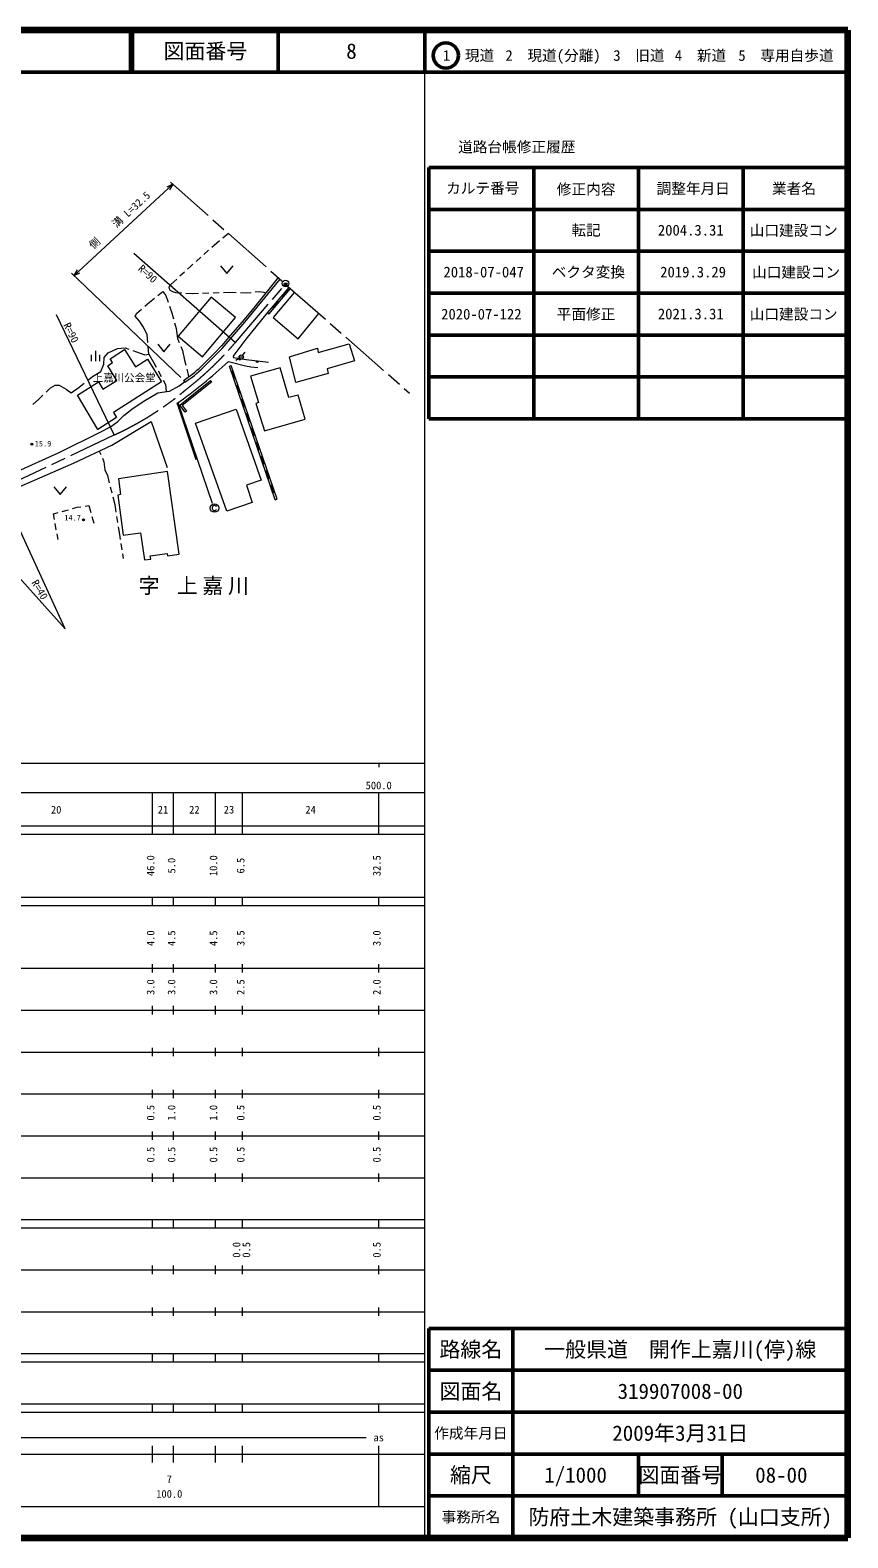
# Model space of a CAD drawing. Units: millimetres, scale not verified. Extents: x 40000 to 680000, y 20000 to 380000.
# Drawn here: x 484785 to 680000, y 20000 to 380000 of the extents above; entities that cross this region are included whole.
import ezdxf
from ezdxf.enums import TextEntityAlignment as Align

# ---------------------------------------------------------------- set-up
doc = ezdxf.new("R2010")
doc.units = ezdxf.units.MM
doc.header["$LTSCALE"] = 1000
doc.header["$PDMODE"] = 32
doc.header["$PDSIZE"] = 500
doc.linetypes.add('CHAIN', pattern=[18.5, 12, -1.5, 3.5, -1.5])
for name, color, linetype, lineweight in [('M-BGD', 7, 'Continuous', 13), ('M-BMK', 2, 'CHAIN', 13), ('M-BMK-SRVR', 3, 'Continuous', 13), ('M-STR-HTXT', 7, 'Continuous', 13), ('M-STR-STRC', 7, 'Continuous', 13), ('M-TTL', 2, 'Continuous', 140), ('M-TTL-BAND', 7, 'Continuous', 13), ('M-TTL-FRAM', 2, 'Continuous', 50), ('M-TTL-LINE', 7, 'Continuous', 50)]:
    doc.layers.add(name, color=color, linetype=linetype, lineweight=lineweight)
for name, color, linetype in [('M-BGD-HTXT', 7, 'Continuous'), ('M-BMK-HTXT', 7, 'Continuous'), ('M-OTRS', 6, 'Continuous'), ('M-TTL-TXT', 7, 'Continuous')]:
    doc.layers.add(name, color=color, linetype=linetype)
doc.styles.add('ＭＳ ゴシック', font='')
doc.styles.get('ＭＳ ゴシック').set_extended_font_data('MS Gothic')

msp = doc.modelspace()

# ---------------------------------------------------------------- linework, layer by layer
at = {"layer": 'M-BGD'}
for p, q in [((532098, 331455), (530779, 330356)), ((528692, 328617), (528120, 328106)), ((530011, 329716), (528692, 328617)), ((523645, 324109), (523073, 323598)), ((525510, 325774), (524391, 324775)), ((527374, 327440), (526255, 326441)), ((519808, 320540), (519098, 319875)), ((521633, 322249), (520538, 321224)), ((523073, 323598), (522362, 322933)), ((530256, 323694), (531756, 321894)), ((531756, 321894), (533256, 323694)), ((515249, 316656), (516461, 317631)), ((516461, 317631), (517197, 316655)), ((518317, 319204), (517932, 318642)), ((517932, 318642), (518089, 317995)), ((518089, 317995), (518799, 317584)), ((519098, 319875), (518317, 319204)), ((518799, 317584), (519482, 317349)), ((519482, 317349), (520963, 317268)), ((521961, 317214), (523442, 317134)), ((523442, 317134), (524947, 317179)), ((525946, 317209), (527446, 317255)), ((528445, 317285), (529944, 317330)), ((530944, 317360), (532448, 317406)), ((532448, 317406), (533990, 317369)), ((534990, 317346), (536531, 317310)), ((536531, 317310), (537542, 317395)), ((538539, 317480), (539550, 317566)), ((539550, 317566), (540590, 317438)), ((540590, 317438), (541041, 317285)), ((541484, 312517), (546602, 318574)), ((541828, 312227), (546946, 318283)), ((545038, 316584), (546200, 317959)), ((545107, 316526), (546269, 317901)), ((545176, 316468), (546338, 317843)), ((545245, 316410), (546406, 317785)), ((546475, 317726), (546131, 318017)), ((546602, 318574), (546946, 318283)), ((510240, 312412), (511373, 313403)), ((512126, 314062), (513259, 315054)), ((513259, 315054), (514470, 316029)), ((517197, 316655), (517747, 315062)), ((518073, 314117), (518622, 312524)), ((542646, 313892), (542990, 313602)), ((542715, 313834), (543877, 315209)), ((542784, 313776), (543945, 315151)), ((542852, 313718), (544014, 315093)), ((542921, 313660), (544083, 315035)), ((544152, 314977), (543808, 315267)), ((544970, 316642), (545313, 316352)), ((509872, 311723), (510240, 312412)), ((510865, 310538), (509872, 311723)), ((511818, 309065), (510865, 310538)), ((518622, 312524), (518989, 311110)), ((519240, 310142), (519607, 308729)), ((541484, 312517), (541828, 312227)), ((512698, 307224), (511818, 309065)), ((512870, 305435), (512698, 307224)), ((519607, 308729), (519943, 306359)), ((519943, 306359), (520353, 305387)), ((499361, 302438), (499361, 300938)), ((500361, 303438), (500361, 300938)), ((501361, 302438), (501361, 300938)), ((502439, 301810), (503424, 302963)), ((503424, 302963), (505621, 303996)), ((505621, 303996), (507494, 304116)), ((507494, 304116), (508353, 303830)), ((509302, 303513), (510160, 303227)), ((510160, 303227), (512202, 302507)), ((512202, 302507), (513138, 302651)), ((513138, 302651), (512966, 304440)), ((513138, 302651), (514335, 300537)), ((515234, 305005), (516734, 303205)), ((516734, 303205), (518234, 305005)), ((520742, 304466), (521152, 303493)), ((521152, 303493), (521665, 301236)), ((535495, 302352), (536127, 303127)), ((501622, 298496), (502367, 300225)), ((502367, 300225), (502439, 301810)), ((514335, 300537), (514879, 299514)), ((521665, 301236), (521960, 300001)), ((522193, 299028), (522489, 297793)), ((532358, 299801), (532783, 299947)), ((543317, 267858), (532358, 299801)), ((543742, 268004), (532783, 299947)), ((534758, 301694), (533918, 301153)), ((534679, 301965), (535679, 301965)), ((489680, 294560), (490761, 295257)), ((490761, 295257), (491745, 295233)), ((491745, 295233), (493378, 294296)), ((496525, 294776), (497689, 295721)), ((498465, 296351), (499629, 297295)), ((499629, 297295), (501622, 298496)), ((515348, 298631), (516052, 297306)), ((516521, 296423), (517065, 295400)), ((517065, 295400), (517261, 293707)), ((521422, 296375), (521720, 295939)), ((522489, 297793), (522575, 297154)), ((533228, 298650), (532803, 298504)), ((533472, 296831), (532888, 298533)), ((533557, 296860), (532973, 298563)), ((533642, 296889), (533058, 298592)), ((533727, 296918), (533143, 298621)), ((533387, 296802), (533812, 296948)), ((534397, 295245), (533971, 295099)), ((534895, 293513), (534311, 295216)), ((485384, 290581), (486750, 291846)), ((486750, 291846), (487848, 292863)), ((488582, 293543), (489680, 294560)), ((493378, 294296), (494603, 293431)), ((494603, 293431), (496525, 294776)), ((534640, 293426), (534056, 295128)), ((534725, 293455), (534141, 295157)), ((534810, 293484), (534226, 295187)), ((534555, 293396), (534981, 293543)), ((535565, 291840), (535139, 291694)), ((535808, 290020), (535224, 291723)), ((535893, 290050), (535309, 291752)), ((535979, 290079), (535394, 291781)), ((536064, 290108), (535480, 291811)), ((535723, 289991), (536149, 290137)), ((536733, 288435), (536307, 288289)), ((536977, 286615), (536392, 288318)), ((537062, 286645), (536478, 288347)), ((537147, 286674), (536563, 288376)), ((537232, 286703), (536648, 288406)), ((536891, 286586), (537317, 286732)), ((537901, 285030), (537475, 284884)), ((538145, 283210), (537561, 284913)), ((538230, 283239), (537646, 284942)), ((538315, 283269), (537731, 284971)), ((538400, 283298), (537816, 285000)), ((538060, 283181), (538485, 283327)), ((539069, 281624), (538644, 281478)), ((539313, 279805), (538729, 281508)), ((539398, 279834), (538814, 281537)), ((539483, 279863), (538899, 281566)), ((539568, 279893), (538984, 281595)), ((501296, 279508), (501655, 278685)), ((502055, 277768), (502414, 276945)), ((539228, 279776), (539653, 279922)), ((540238, 278219), (539812, 278073)), ((540481, 276400), (539897, 278102)), ((540566, 276429), (539982, 278132)), ((540651, 276458), (540067, 278161)), ((540737, 276487), (540152, 278190)), ((502414, 276945), (502606, 275039)), ((502606, 275039), (503214, 273694)), ((503214, 273694), (503666, 271922)), ((540396, 276371), (540822, 276517)), ((541406, 274814), (540980, 274668)), ((541649, 272995), (541065, 274697)), ((541735, 273024), (541150, 274726)), ((541820, 273053), (541236, 274756)), ((541905, 273082), (541321, 274785)), ((490447, 270920), (491947, 269120)), ((491947, 269120), (493447, 270920)), ((503913, 270953), (504283, 269499)), ((541564, 272965), (541990, 273111)), ((542574, 271409), (542148, 271263)), ((542818, 269589), (542233, 271292)), ((542903, 269619), (542319, 271321)), ((542988, 269648), (542404, 271350)), ((543073, 269677), (542489, 271380)), ((497910, 266343), (498796, 266474)), ((498796, 266474), (499259, 264854)), ((504530, 268530), (504982, 266758)), ((504982, 266758), (505271, 264885)), ((542732, 269560), (543158, 269706)), ((543317, 267858), (543742, 268004)), ((490318, 264529), (491486, 264843)), ((490568, 263164), (490318, 264529)), ((492452, 265103), (493900, 265492)), ((494866, 265752), (496034, 266066)), ((496034, 266066), (496921, 266197)), ((499534, 263892), (499997, 262271)), ((505423, 263896), (505652, 262414)), ((491017, 260705), (490748, 262181)), ((491447, 258357), (491197, 259721)), ((505805, 261426), (506094, 259552)), ((506094, 259552), (506271, 258410)), ((506424, 257422), (506653, 255939)), ((506806, 254951), (506983, 253808))]:
    msp.add_line(p, q, dxfattribs=at)
for points in [[(543970, 320954), (537835, 313270), (535404, 310360), (532533, 307055), (530530, 304685), (528840, 302918), (525586, 299693)], [(526091, 299437), (530654, 303999), (536008, 310270), (544457, 320524)], [(547855, 317473), (542828, 311395), (548731, 306295), (553721, 312320)], [(533258, 302103), (536350, 306214), (541484, 312517)], [(532099, 300850), (536200, 299876), (537495, 299605), (539139, 299477)], [(533258, 302103), (533333, 301836), (536364, 301345), (541701, 300715)], [(544433, 299396), (537406, 297364), (539306, 291057)], [(550408, 287121), (548751, 292876), (546550, 292284), (544433, 299396)], [(474470, 271243), (481005, 274320), (491873, 279239), (501468, 283994), (503939, 285266), (505707, 286588), (507148, 287975), (509069, 289534), (511732, 291316), (515297, 293366), (516829, 293643), (518057, 293825), (520341, 295074), (521646, 296047)], [(519794, 290838), (520012, 290359), (524367, 277467)], [(531728, 265131), (524292, 286160), (533959, 289504), (539906, 272512)], [(539306, 291057), (538689, 290840), (540708, 284325), (550408, 287121)], [(471708, 265210), (475374, 267463), (482147, 270986), (495153, 276639), (504272, 280898), (513688, 286580), (517507, 275608)], [(517594, 274588), (505889, 272843), (506329, 269095), (505740, 269000), (507023, 259395), (511159, 259941), (512090, 253506), (513589, 253664), (513465, 254515), (517475, 255060)], [(517475, 255060), (517573, 254489), (520386, 254863), (517594, 274588)], [(539906, 272512), (536399, 271363), (537766, 267247), (531728, 265131)]]:
    msp.add_lwpolyline(points, dxfattribs=at)
for points in [[(527971, 316259), (520095, 306912), (525916, 302007), (533792, 311354)], [(501064, 296023), (502140, 294304), (505461, 296358), (503295, 299873), (504405, 300642), (503863, 301515), (507346, 303719), (509963, 299633), (512774, 301448), (516135, 296054), (504664, 288680), (505384, 287479), (500925, 284661), (496063, 292805)], [(555694, 299142), (555949, 297981), (548243, 295840), (546719, 302020), (553408, 304052), (553577, 303036), (560943, 305068), (562198, 301016)], [(520557, 290421), (527873, 296325), (528120, 296053), (521048, 290392), (522100, 289056), (521811, 288784)]]:
    msp.add_lwpolyline(points, close=True, dxfattribs=at)
for centre, radius in [((535179, 301965), 500), ((485169, 281163), 250), ((485169, 281163), 204), ((485169, 281163), 159), ((485169, 281163), 114), ((485169, 281163), 68.2), ((485169, 281163), 22.7), ((497542, 263057), 250), ((497542, 263057), 204), ((497542, 263057), 159), ((497542, 263057), 114), ((497542, 263057), 68.2), ((497542, 263057), 22.7)]:
    msp.add_circle(centre, radius, dxfattribs=at)
for centre, radius, start, end in [((446019, 394079), 126892, 305.54938, 312.71704), ((508104, 317362), 24856, 302.3987, 314.69669), ((506296, 319689), 28320, 303.00189, 314.34711), ((534857, 301644), 354, 179.59701, 342.00219), ((534857, 301644), 283, 181.82105, 339.77815), ((534857, 301644), 212, 185.56738, 336.03182), ((534857, 301644), 142, 193.27911, 328.32009), ((534857, 301644), 100, 203.59677, 318.00243), ((539039, 301084), 354, 182.06763, 344.47281), ((539039, 301084), 283, 184.29167, 342.24877), ((539039, 301084), 212, 188.03799, 338.50244), ((539039, 301084), 142, 195.74972, 330.79071), ((539039, 301084), 100, 206.06739, 320.47305)]:
    msp.add_arc(centre, radius, start, end, dxfattribs=at)
at = {"layer": 'M-BMK'}
for p, q in [((518282, 343674), (545099, 319956)), ((533813, 305443), (545318, 318831)), ((546258, 318876), (575365, 293306)), ((477753, 270528), (504860, 283348))]:
    msp.add_line(p, q, dxfattribs=at)
for centre, radius, start, end in [((471217, 359369), 82621, 308.139, 319.25568), ((473617, 351748), 75197, 294.54964, 310.28719)]:
    msp.add_arc(centre, radius, start, end, dxfattribs=at)
at = {"layer": 'M-BMK-SRVR'}
for p, q in [((509503, 326738), (533813, 305443)), ((504860, 283348), (491088, 312021))]:
    msp.add_line(p, q, dxfattribs=at)
msp.add_lwpolyline([(468193, 264862), (493119, 237042), (477753, 270528)], dxfattribs=at)
msp.add_circle((545757, 319500), 800, dxfattribs=at)
at = {"layer": 'M-OTRS'}
msp.add_point((545787, 319292), dxfattribs=at)
at = {"layer": 'M-STR-HTXT'}
for p, q in [((495272, 321386), (518809, 343208)), ((518809, 343208), (517403, 342518)), ((518809, 343208), (518015, 341858)), ((520796, 297030), (494675, 321956)), ((495272, 321386), (496066, 322736)), ((495272, 321386), (496678, 322076))]:
    msp.add_line(p, q, dxfattribs=at)
at = {"layer": 'M-STR-STRC'}
for p, q in [((528323, 266949), (520085, 291047)), ((528547, 266436), (528397, 266336)), ((528697, 266486), (528547, 266436)), ((528897, 266486), (528697, 266486)), ((529047, 266436), (528897, 266486)), ((529197, 266336), (529047, 266436)), ((528297, 266186), (528247, 265986)), ((528247, 265986), (528247, 265786)), ((528247, 265786), (528297, 265586)), ((528397, 266336), (528297, 266186)), ((528297, 265586), (528397, 265436)), ((528397, 265436), (528547, 265336)), ((528547, 265336), (528697, 265286)), ((528697, 265286), (528897, 265286)), ((528897, 265286), (529047, 265336)), ((529047, 265336), (529197, 265436)), ((529297, 266186), (529197, 266336)), ((529197, 265436), (529297, 265586))]:
    msp.add_line(p, q, dxfattribs=at)
msp.add_circle((528797, 265886), 1000, dxfattribs=at)
at = {"layer": 'M-TTL'}
for p, q in [((680000, 380000), (40000, 380000)), ((680000, 20000), (680000, 380000)), ((40000, 20000), (680000, 20000))]:
    msp.add_line(p, q, dxfattribs=at)
at = {"layer": 'M-TTL-BAND'}
for p, q in [((579000, 20000), (579000, 370000)), ((40000, 205000), (579000, 205000)), ((568000, 205000), (568000, 204000)), ((68000, 198000), (579000, 198000)), ((514000, 188000), (514000, 198000)), ((519000, 188000), (519000, 198000)), ((529000, 188000), (529000, 198000)), ((535500, 188000), (535500, 198000)), ((568000, 188000), (568000, 198000)), ((40000, 190000), (579000, 190000)), ((40000, 188000), (579000, 188000)), ((40000, 173000), (579000, 173000)), ((514000, 171000), (514000, 173000)), ((519000, 171000), (519000, 173000)), ((529000, 171000), (529000, 173000)), ((535500, 171000), (535500, 173000)), ((568000, 171000), (568000, 173000)), ((40000, 171000), (579000, 171000)), ((40000, 156000), (579000, 156000)), ((514000, 155000), (514000, 157000)), ((519000, 155000), (519000, 157000)), ((529000, 155000), (529000, 157000)), ((535500, 155000), (535500, 157000)), ((568000, 155000), (568000, 157000)), ((46000, 146000), (579000, 146000)), ((514000, 145000), (514000, 147000)), ((519000, 145000), (519000, 147000)), ((529000, 145000), (529000, 147000)), ((535500, 145000), (535500, 147000)), ((568000, 145000), (568000, 147000)), ((514000, 135000), (514000, 137000)), ((519000, 135000), (519000, 137000)), ((529000, 135000), (529000, 137000)), ((535500, 135000), (535500, 137000)), ((568000, 135000), (568000, 137000)), ((52000, 136000), (579000, 136000)), ((46000, 126000), (579000, 126000)), ((514000, 125000), (514000, 127000)), ((519000, 125000), (519000, 127000)), ((529000, 125000), (529000, 127000)), ((535500, 125000), (535500, 127000)), ((568000, 125000), (568000, 127000)), ((52000, 116000), (579000, 116000)), ((514000, 115000), (514000, 117000)), ((519000, 115000), (519000, 117000)), ((529000, 115000), (529000, 117000)), ((535500, 115000), (535500, 117000)), ((568000, 115000), (568000, 117000)), ((46000, 106000), (579000, 106000)), ((514000, 105000), (514000, 107000)), ((519000, 105000), (519000, 107000)), ((529000, 105000), (529000, 107000)), ((535500, 105000), (535500, 107000)), ((568000, 105000), (568000, 107000)), ((40000, 96000), (579000, 96000)), ((40000, 94000), (579000, 94000)), ((514000, 94000), (514000, 96000)), ((519000, 94000), (519000, 96000)), ((529000, 94000), (529000, 96000)), ((535500, 94000), (535500, 96000)), ((568000, 94000), (568000, 96000)), ((49000, 84000), (579000, 84000)), ((514000, 83000), (514000, 85000)), ((519000, 83000), (519000, 85000)), ((529000, 83000), (529000, 85000)), ((535500, 83000), (535500, 85000)), ((568000, 83000), (568000, 85000)), ((40000, 74000), (579000, 74000)), ((514000, 73000), (514000, 75000)), ((519000, 73000), (519000, 75000)), ((529000, 73000), (529000, 75000)), ((535500, 73000), (535500, 75000)), ((568000, 73000), (568000, 75000)), ((40000, 64000), (579000, 64000)), ((40000, 62000), (579000, 62000)), ((514000, 62000), (514000, 64000)), ((519000, 62000), (519000, 64000)), ((529000, 62000), (529000, 64000)), ((535500, 62000), (535500, 64000)), ((568000, 62000), (568000, 64000)), ((40000, 52000), (579000, 52000)), ((514000, 50000), (514000, 52000)), ((519000, 50000), (519000, 52000)), ((529000, 50000), (529000, 52000)), ((535500, 50000), (535500, 52000)), ((568000, 50000), (568000, 52000)), ((40000, 50000), (579000, 50000)), ((71000, 44000), (565000, 44000)), ((40000, 40000), (579000, 40000)), ((514000, 38000), (514000, 42000)), ((519000, 38000), (519000, 42000)), ((529000, 38000), (529000, 42000)), ((535500, 38000), (535500, 42000)), ((568000, 27500), (568000, 42000)), ((68000, 27500), (579000, 27500))]:
    msp.add_line(p, q, dxfattribs=at)
at = {"layer": 'M-TTL-FRAM'}
for p, q in [((580000, 347197), (580000, 287197)), ((580000, 347197), (680000, 347197)), ((580000, 287197), (680000, 287197)), ((680000, 70000), (580000, 70000)), ((580000, 70000), (580000, 20000))]:
    msp.add_line(p, q, dxfattribs=at)
at = {"layer": 'M-TTL-LINE'}
for p, q in [((508747, 380000), (508747, 370000)), ((509247, 380000), (509247, 370000)), ((543997, 380000), (543997, 370000)), ((579000, 380000), (579000, 370000)), ((40000, 370000), (680000, 370000)), ((605000, 347197), (605000, 287197)), ((630000, 347197), (630000, 287197)), ((655000, 347197), (655000, 287197)), ((580000, 337197), (680000, 337197)), ((580000, 327197), (680000, 327197)), ((580000, 317197), (680000, 317197)), ((580000, 307197), (680000, 307197)), ((580000, 297197), (680000, 297197)), ((600000, 70000), (600000, 20000)), ((680000, 60000), (580000, 60000)), ((680000, 50000), (580000, 50000)), ((680000, 40000), (580000, 40000)), ((630000, 40000), (630000, 30000)), ((650000, 40000), (650000, 30000)), ((680000, 30000), (580000, 30000))]:
    msp.add_line(p, q, dxfattribs=at)
msp.add_circle((584031, 373958), 3000, dxfattribs=at)

# ---------------------------------------------------------------- texts
at = {"layer": 'M-BGD', "style": 'ＭＳ ゴシック'}
for s, p in [('15.9', (485880, 280213)), ('14.7', (492946, 262522))]:
    msp.add_text(s, height=1320, dxfattribs=at).set_placement(p, align=Align.BOTTOM_LEFT)
at = {"layer": 'M-BGD-HTXT', "style": 'ＭＳ ゴシック'}
msp.add_text('上嘉川公会堂', height=1833, dxfattribs=at).set_placement((507230, 297018), align=Align.MIDDLE_CENTER)
at = {"layer": 'M-BMK-HTXT', "insert": (524398, 247133), "char_height": 3666, "attachment_point": 5, "style": 'ＭＳ ゴシック'}
msp.add_mtext('\\T1.22;字\\~上嘉川', dxfattribs=at)
at = {"layer": 'M-BMK-SRVR', "style": 'ＭＳ ゴシック'}
for s, rotation, p in [('R=90', 317.549, (511022, 323509)), ('R=90', 296.223, (493479, 310012)), ('R=40', 300.75, (485800, 248557))]:
    msp.add_text(s, height=1833, rotation=rotation, dxfattribs=at).set_placement(p, align=Align.MIDDLE_LEFT)
at = {"layer": 'M-STR-HTXT', "style": 'ＭＳ ゴシック'}
msp.add_text('側\u3000\u3000溝 L=32.5', height=1833, rotation=42.688, dxfattribs=at).set_placement((506132, 334621), align=Align.MIDDLE_CENTER)
at = {"layer": 'M-TTL-BAND', "style": 'ＭＳ ゴシック'}
for s, p in [('500.0', (568000, 198195)), ('20', (491000, 192405)), ('21', (516500, 192405)), ('22', (524000, 192405)), ('23', (532250, 192405)), ('24', (551750, 192405)), ('as', (568000, 42500)), ('7', (518000, 32523)), ('100.0', (518000, 29033))]:
    msp.add_text(s, height=1833, dxfattribs=at).set_placement(p, align=Align.BOTTOM_CENTER)
for s, p in [('46.0', (515000, 180500)), ('5.0', (520000, 180500)), ('10.0', (530000, 180500)), ('6.5', (536500, 180500)), ('32.5', (569000, 180500)), ('4.0', (515000, 163174)), ('4.5', (520000, 163174)), ('4.5', (530000, 163174)), ('3.5', (536500, 163174)), ('3.0', (569000, 163174)), ('3.0', (515000, 151500)), ('3.0', (520000, 151500)), ('3.0', (530000, 151500)), ('2.5', (536500, 151500)), ('2.0', (569000, 151500)), ('0.5', (515000, 121500)), ('1.0', (520000, 121500)), ('1.0', (530000, 121500)), ('0.5', (536500, 121500)), ('0.5', (569000, 121500)), ('0.5', (515000, 111500)), ('0.5', (520000, 111500)), ('0.5', (530000, 111500)), ('0.5', (536500, 111500)), ('0.5', (569000, 111500)), ('0.0', (535500, 88764)), ('0.5', (537870, 88764)), ('0.5', (569000, 88764))]:
    msp.add_text(s, height=1833, rotation=90, dxfattribs=at).set_placement(p, align=Align.BOTTOM_CENTER)
at = {"layer": 'M-TTL-TXT', "style": 'ＭＳ ゴシック'}
for s, height, p in [('図面番号', 3666, (526622, 375000)), ('8', 3666, (561497, 375000)), ('1\u3000現道', 2566, (589448, 373958)), ('2\u3000現道(分離)', 2566, (609619, 373958)), ('3\u3000旧道', 2566, (630121, 373958)), ('4\u3000新道', 2566, (644824, 373958)), ('5\u3000専用自歩道', 2566, (665228, 373958)), ('道路台帳修正履歴', 2566, (600968, 352113)), ('カルテ番号', 2566, (592839, 342277)), ('修正内容', 2566, (617509, 342023)), ('調整年月日', 2566, (643089, 342197)), ('業者名', 2566, (667134, 342197)), ('転記', 2566, (617500, 332245)), ('2004.3.31', 2566, (642500, 332245)), ('山口建設コン', 2566, (667077, 332189)), ('2018-07-047', 2566, (593057, 322245)), ('ベクタ変換', 2566, (618057, 322245)), ('2019.3.29', 2566, (643057, 322245)), ('山口建設コン', 2566, (667633, 322189)), ('2020-07-122', 2566, (592500, 312197)), ('平面修正', 2566, (617500, 312197)), ('2021.3.31', 2566, (642500, 312245)), ('山口建設コン', 2566, (667077, 312189)), ('路線名', 3666, (590000, 65000)), ('路線名', 3666, (590000, 65000)), ('一般県道\u3000開作上嘉川(停)線', 3666, (640000, 65000)), ('図面名', 3666, (590000, 55000)), ('図面名', 3666, (590000, 55000)), ('319907008-00', 3666, (640000, 55000)), ('2009年3月31日', 3666, (640000, 45000)), ('作成年月日', 2566, (590000, 45000)), ('作成年月日', 2566, (590000, 45000)), ('縮尺', 3666, (590000, 35000)), ('縮尺', 3666, (590000, 35000)), ('1/1000', 3666, (615000, 35000)), ('図面番号', 3666, (640000, 35000)), ('図面番号', 3666, (640000, 35000)), ('08-00', 3666, (664125, 35000)), ('事務所名', 2566, (590000, 25000)), ('事務所名', 2566, (590000, 25000)), ('防府土木建築事務所 (山口支所)', 3666, (640000, 25000))]:
    msp.add_text(s, height=height, dxfattribs=at).set_placement(p, align=Align.MIDDLE_CENTER)

doc.saveas('drawing.dxf')
